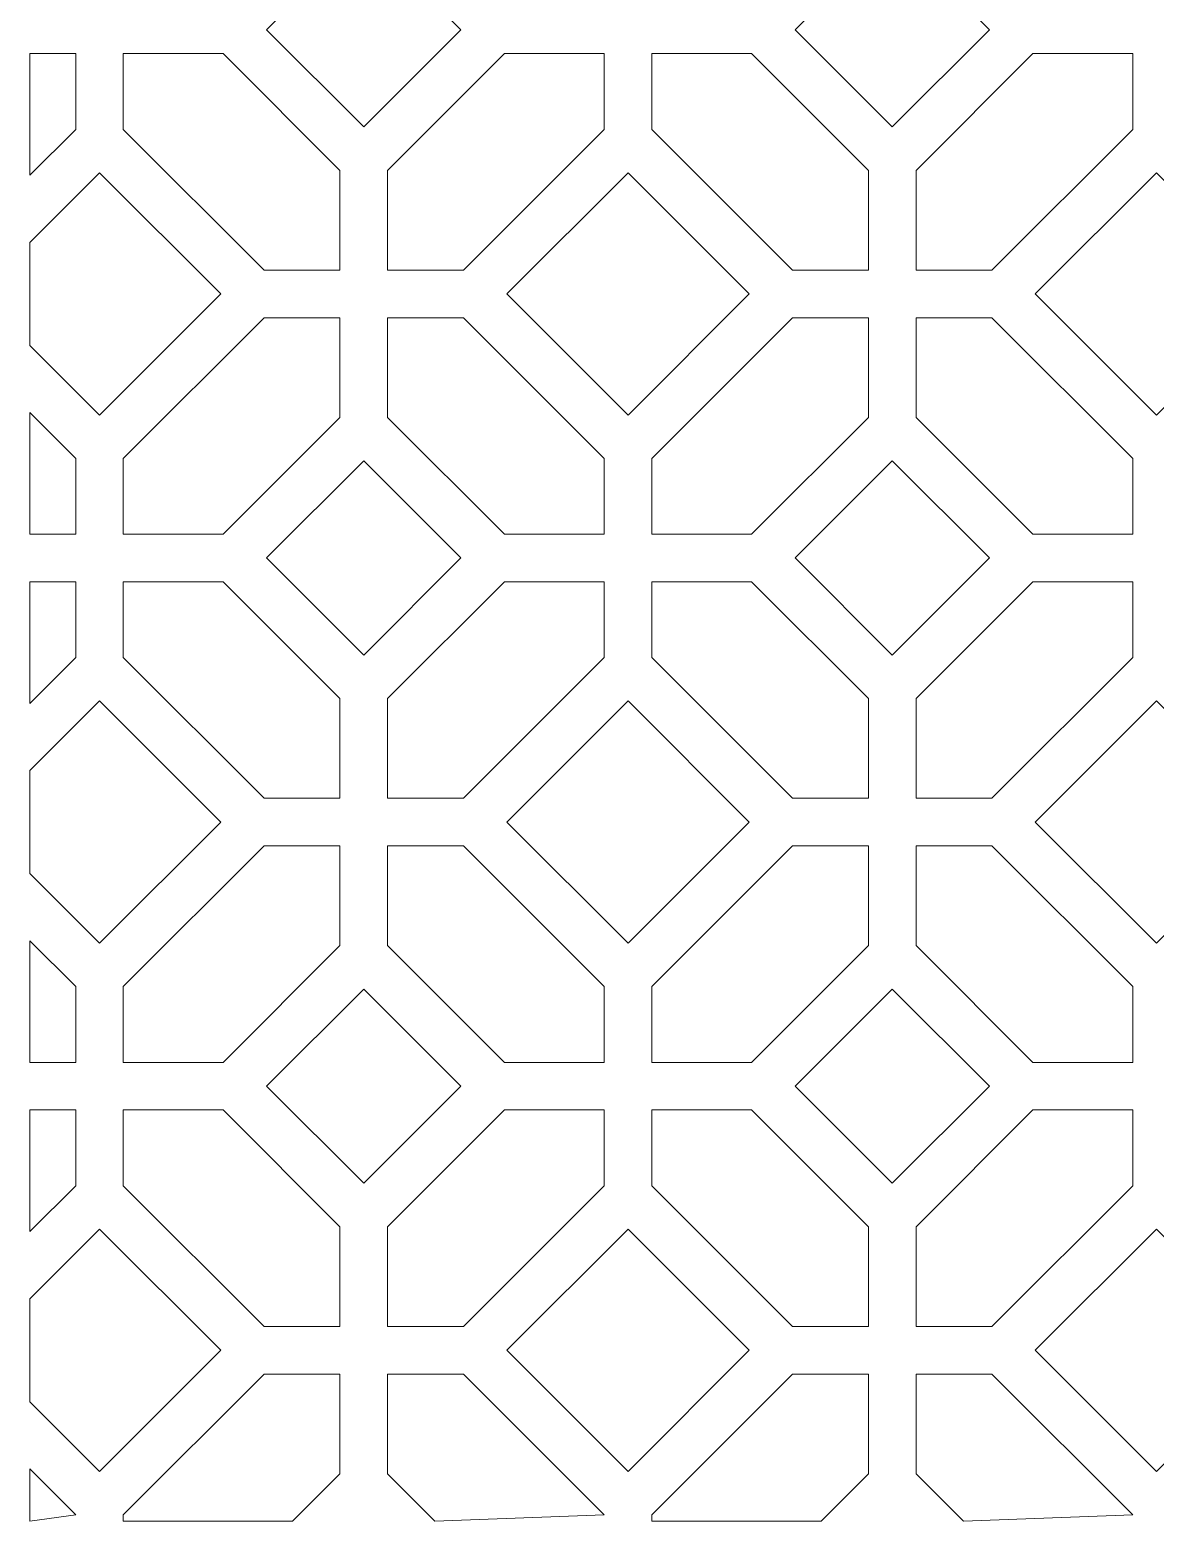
# Model space of a CAD drawing. Header units: centimetres. Extents: x -92 to 92, y -111 to 111.
# Drawn here: x 7.5 to 50, y -111 to -54.5 of the extents above; entities that cross this region are included whole.
import ezdxf

# ---------------------------------------------------------------- set-up
doc = ezdxf.new("R2010")
doc.units = ezdxf.units.CM
doc.header["$MEASUREMENT"] = 0
doc.layers.add('layer 1', color=7, linetype='Continuous')

msp = doc.modelspace()

# ---------------------------------------------------------------- linework, layer by layer
at = {"layer": 'layer 1', "color": 177, "lineweight": 9}
for points, knots in [([(20.09137, -58.20509), (20.09137, -58.20509), (23.76846, -54.528), (23.76846, -54.528), (23.76846, -54.528), (23.76846, -54.528), (20.09137, -50.85091), (20.09137, -50.85091), (20.09137, -50.85091), (20.09137, -50.85091), (16.41429, -54.528), (16.41429, -54.528), (16.41429, -54.528), (16.41429, -54.528), (20.09137, -58.20509), (20.09137, -58.20509)], [0, 0, 0, 0, 0.2, 0.2, 0.2, 0.2, 0.4, 0.4, 0.4, 0.4, 0.6, 0.6, 0.6, 0.6, 1, 1, 1, 1]), ([(40.09137, -58.20509), (40.09137, -58.20509), (43.76846, -54.528), (43.76846, -54.528), (43.76846, -54.528), (43.76846, -54.528), (40.09137, -50.85091), (40.09137, -50.85091), (40.09137, -50.85091), (40.09137, -50.85091), (36.41429, -54.528), (36.41429, -54.528), (36.41429, -54.528), (36.41429, -54.528), (40.09137, -58.20509), (40.09137, -58.20509)], [0, 0, 0, 0, 0.2, 0.2, 0.2, 0.2, 0.4, 0.4, 0.4, 0.4, 0.6, 0.6, 0.6, 0.6, 1, 1, 1, 1]), ([(7.45336, -60.03551), (7.45336, -60.03551), (9.19138, -58.29748), (9.19138, -58.29748), (9.19138, -58.29748), (9.19138, -58.29748), (9.19138, -55.42799), (9.19138, -55.42799), (9.19138, -55.42799), (9.19138, -55.42799), (7.45336, -55.42798), (7.45336, -55.42798), (7.45336, -55.42798), (7.45336, -55.42798), (7.45336, -60.03551), (7.45336, -60.03551)], [0, 0, 0, 0, 0.2, 0.2, 0.2, 0.2, 0.4, 0.4, 0.4, 0.4, 0.6, 0.6, 0.6, 0.6, 1, 1, 1, 1]), ([(10.99138, -55.428), (10.99138, -55.428), (10.99138, -58.29749), (10.99138, -58.29749), (10.99138, -58.29749), (10.99138, -58.29749), (16.3219, -63.62801), (16.3219, -63.62801), (16.3219, -63.62801), (16.3219, -63.62801), (19.19137, -63.62801), (19.19137, -63.62801), (19.19137, -63.62801), (19.19137, -63.62801), (19.19137, -59.85041), (19.19137, -59.85041), (19.19137, -59.85041), (19.19137, -59.85041), (14.76897, -55.428), (14.76897, -55.428), (14.76897, -55.428), (14.76897, -55.428), (10.99138, -55.428), (10.99138, -55.428)], [0, 0, 0, 0, 0.14285714, 0.14285714, 0.14285714, 0.14285714, 0.28571429, 0.28571429, 0.28571429, 0.28571429, 0.42857143, 0.42857143, 0.42857143, 0.42857143, 0.57142857, 0.57142857, 0.57142857, 0.57142857, 0.71428571, 0.71428571, 0.71428571, 0.71428571, 1, 1, 1, 1]), ([(29.19138, -58.29749), (29.19138, -58.29749), (29.19138, -55.428), (29.19138, -55.428), (29.19138, -55.428), (29.19138, -55.428), (25.41378, -55.428), (25.41378, -55.428), (25.41378, -55.428), (25.41378, -55.428), (20.99137, -59.85041), (20.99137, -59.85041), (20.99137, -59.85041), (20.99137, -59.85041), (20.99137, -63.62801), (20.99137, -63.62801), (20.99137, -63.62801), (20.99137, -63.62801), (23.86086, -63.62801), (23.86086, -63.62801), (23.86086, -63.62801), (23.86086, -63.62801), (29.19138, -58.29749), (29.19138, -58.29749)], [0, 0, 0, 0, 0.14285714, 0.14285714, 0.14285714, 0.14285714, 0.28571429, 0.28571429, 0.28571429, 0.28571429, 0.42857143, 0.42857143, 0.42857143, 0.42857143, 0.57142857, 0.57142857, 0.57142857, 0.57142857, 0.71428571, 0.71428571, 0.71428571, 0.71428571, 1, 1, 1, 1]), ([(30.99138, -55.428), (30.99138, -55.428), (30.99138, -58.29749), (30.99138, -58.29749), (30.99138, -58.29749), (30.99138, -58.29749), (36.3219, -63.62801), (36.3219, -63.62801), (36.3219, -63.62801), (36.3219, -63.62801), (39.19137, -63.62801), (39.19137, -63.62801), (39.19137, -63.62801), (39.19137, -63.62801), (39.19137, -59.85041), (39.19137, -59.85041), (39.19137, -59.85041), (39.19137, -59.85041), (34.76897, -55.428), (34.76897, -55.428), (34.76897, -55.428), (34.76897, -55.428), (30.99138, -55.428), (30.99138, -55.428)], [0, 0, 0, 0, 0.14285714, 0.14285714, 0.14285714, 0.14285714, 0.28571429, 0.28571429, 0.28571429, 0.28571429, 0.42857143, 0.42857143, 0.42857143, 0.42857143, 0.57142857, 0.57142857, 0.57142857, 0.57142857, 0.71428571, 0.71428571, 0.71428571, 0.71428571, 1, 1, 1, 1]), ([(49.19138, -58.29749), (49.19138, -58.29749), (49.19138, -55.428), (49.19138, -55.428), (49.19138, -55.428), (49.19138, -55.428), (45.41378, -55.428), (45.41378, -55.428), (45.41378, -55.428), (45.41378, -55.428), (40.99137, -59.85041), (40.99137, -59.85041), (40.99137, -59.85041), (40.99137, -59.85041), (40.99137, -63.62801), (40.99137, -63.62801), (40.99137, -63.62801), (40.99137, -63.62801), (43.86086, -63.62801), (43.86086, -63.62801), (43.86086, -63.62801), (43.86086, -63.62801), (49.19138, -58.29749), (49.19138, -58.29749)], [0, 0, 0, 0, 0.14285714, 0.14285714, 0.14285714, 0.14285714, 0.28571429, 0.28571429, 0.28571429, 0.28571429, 0.42857143, 0.42857143, 0.42857143, 0.42857143, 0.57142857, 0.57142857, 0.57142857, 0.57142857, 0.71428571, 0.71428571, 0.71428571, 0.71428571, 1, 1, 1, 1]), ([(7.45336, -66.47517), (7.45336, -66.47517), (10.09139, -69.1132), (10.09139, -69.1132), (10.09139, -69.1132), (10.09139, -69.1132), (14.67658, -64.52801), (14.67658, -64.52801), (14.67658, -64.52801), (14.67658, -64.52801), (10.09137, -59.9428), (10.09137, -59.9428), (10.09137, -59.9428), (10.09137, -59.9428), (7.45336, -62.58084), (7.45336, -62.58084), (7.45336, -62.58084), (7.45336, -62.58084), (7.45336, -66.47517), (7.45336, -66.47517)], [0, 0, 0, 0, 0.16666667, 0.16666667, 0.16666667, 0.16666667, 0.33333333, 0.33333333, 0.33333333, 0.33333333, 0.5, 0.5, 0.5, 0.5, 0.66666667, 0.66666667, 0.66666667, 0.66666667, 1, 1, 1, 1]), ([(30.09138, -59.94281), (30.09138, -59.94281), (25.50618, -64.528), (25.50618, -64.528), (25.50618, -64.528), (25.50618, -64.528), (30.09139, -69.11321), (30.09139, -69.11321), (30.09139, -69.11321), (30.09139, -69.11321), (34.67658, -64.52801), (34.67658, -64.52801), (34.67658, -64.52801), (34.67658, -64.52801), (30.09138, -59.94281), (30.09138, -59.94281)], [0, 0, 0, 0, 0.2, 0.2, 0.2, 0.2, 0.4, 0.4, 0.4, 0.4, 0.6, 0.6, 0.6, 0.6, 1, 1, 1, 1]), ([(50.09138, -59.94281), (50.09138, -59.94281), (45.50618, -64.528), (45.50618, -64.528), (45.50618, -64.528), (45.50618, -64.528), (50.09139, -69.11321), (50.09139, -69.11321), (50.09139, -69.11321), (50.09139, -69.11321), (54.67658, -64.52801), (54.67658, -64.52801), (54.67658, -64.52801), (54.67658, -64.52801), (50.09138, -59.94281), (50.09138, -59.94281)], [0, 0, 0, 0, 0.2, 0.2, 0.2, 0.2, 0.4, 0.4, 0.4, 0.4, 0.6, 0.6, 0.6, 0.6, 1, 1, 1, 1]), ([(19.19138, -65.42801), (19.19138, -65.42801), (16.32191, -65.42801), (16.32191, -65.42801), (16.32191, -65.42801), (16.32191, -65.42801), (10.99139, -70.75853), (10.99139, -70.75853), (10.99139, -70.75853), (10.99139, -70.75853), (10.99139, -73.628), (10.99139, -73.628), (10.99139, -73.628), (10.99139, -73.628), (14.76898, -73.628), (14.76898, -73.628), (14.76898, -73.628), (14.76898, -73.628), (19.19138, -69.20559), (19.19138, -69.20559), (19.19138, -69.20559), (19.19138, -69.20559), (19.19138, -65.42801), (19.19138, -65.42801)], [0, 0, 0, 0, 0.14285714, 0.14285714, 0.14285714, 0.14285714, 0.28571429, 0.28571429, 0.28571429, 0.28571429, 0.42857143, 0.42857143, 0.42857143, 0.42857143, 0.57142857, 0.57142857, 0.57142857, 0.57142857, 0.71428571, 0.71428571, 0.71428571, 0.71428571, 1, 1, 1, 1]), ([(23.86087, -65.42801), (23.86087, -65.42801), (20.99138, -65.42801), (20.99138, -65.42801), (20.99138, -65.42801), (20.99138, -65.42801), (20.99138, -69.20559), (20.99138, -69.20559), (20.99138, -69.20559), (20.99138, -69.20559), (25.41379, -73.628), (25.41379, -73.628), (25.41379, -73.628), (25.41379, -73.628), (29.19139, -73.628), (29.19139, -73.628), (29.19139, -73.628), (29.19139, -73.628), (29.19139, -70.75853), (29.19139, -70.75853), (29.19139, -70.75853), (29.19139, -70.75853), (23.86087, -65.42801), (23.86087, -65.42801)], [0, 0, 0, 0, 0.14285714, 0.14285714, 0.14285714, 0.14285714, 0.28571429, 0.28571429, 0.28571429, 0.28571429, 0.42857143, 0.42857143, 0.42857143, 0.42857143, 0.57142857, 0.57142857, 0.57142857, 0.57142857, 0.71428571, 0.71428571, 0.71428571, 0.71428571, 1, 1, 1, 1]), ([(39.19138, -65.42801), (39.19138, -65.42801), (36.32191, -65.42801), (36.32191, -65.42801), (36.32191, -65.42801), (36.32191, -65.42801), (30.99139, -70.75853), (30.99139, -70.75853), (30.99139, -70.75853), (30.99139, -70.75853), (30.99139, -73.628), (30.99139, -73.628), (30.99139, -73.628), (30.99139, -73.628), (34.76898, -73.628), (34.76898, -73.628), (34.76898, -73.628), (34.76898, -73.628), (39.19138, -69.20559), (39.19138, -69.20559), (39.19138, -69.20559), (39.19138, -69.20559), (39.19138, -65.42801), (39.19138, -65.42801)], [0, 0, 0, 0, 0.14285714, 0.14285714, 0.14285714, 0.14285714, 0.28571429, 0.28571429, 0.28571429, 0.28571429, 0.42857143, 0.42857143, 0.42857143, 0.42857143, 0.57142857, 0.57142857, 0.57142857, 0.57142857, 0.71428571, 0.71428571, 0.71428571, 0.71428571, 1, 1, 1, 1]), ([(43.86087, -65.42801), (43.86087, -65.42801), (40.99138, -65.42801), (40.99138, -65.42801), (40.99138, -65.42801), (40.99138, -65.42801), (40.99138, -69.20559), (40.99138, -69.20559), (40.99138, -69.20559), (40.99138, -69.20559), (45.41379, -73.628), (45.41379, -73.628), (45.41379, -73.628), (45.41379, -73.628), (49.19139, -73.628), (49.19139, -73.628), (49.19139, -73.628), (49.19139, -73.628), (49.19139, -70.75853), (49.19139, -70.75853), (49.19139, -70.75853), (49.19139, -70.75853), (43.86087, -65.42801), (43.86087, -65.42801)], [0, 0, 0, 0, 0.14285714, 0.14285714, 0.14285714, 0.14285714, 0.28571429, 0.28571429, 0.28571429, 0.28571429, 0.42857143, 0.42857143, 0.42857143, 0.42857143, 0.57142857, 0.57142857, 0.57142857, 0.57142857, 0.71428571, 0.71428571, 0.71428571, 0.71428571, 1, 1, 1, 1]), ([(7.45336, -73.62799), (7.45336, -73.62799), (9.19139, -73.62799), (9.19139, -73.62799), (9.19139, -73.62799), (9.19139, -73.62799), (9.19139, -70.75852), (9.19139, -70.75852), (9.19139, -70.75852), (9.19139, -70.75852), (7.45336, -69.02047), (7.45336, -69.02047), (7.45336, -69.02047), (7.45336, -69.02047), (7.45336, -73.62799), (7.45336, -73.62799)], [0, 0, 0, 0, 0.2, 0.2, 0.2, 0.2, 0.4, 0.4, 0.4, 0.4, 0.6, 0.6, 0.6, 0.6, 1, 1, 1, 1]), ([(20.09138, -78.20509), (20.09138, -78.20509), (23.76847, -74.528), (23.76847, -74.528), (23.76847, -74.528), (23.76847, -74.528), (20.09138, -70.85091), (20.09138, -70.85091), (20.09138, -70.85091), (20.09138, -70.85091), (16.4143, -74.528), (16.4143, -74.528), (16.4143, -74.528), (16.4143, -74.528), (20.09138, -78.20509), (20.09138, -78.20509)], [0, 0, 0, 0, 0.2, 0.2, 0.2, 0.2, 0.4, 0.4, 0.4, 0.4, 0.6, 0.6, 0.6, 0.6, 1, 1, 1, 1]), ([(40.09138, -78.20509), (40.09138, -78.20509), (43.76847, -74.528), (43.76847, -74.528), (43.76847, -74.528), (43.76847, -74.528), (40.09138, -70.85091), (40.09138, -70.85091), (40.09138, -70.85091), (40.09138, -70.85091), (36.4143, -74.528), (36.4143, -74.528), (36.4143, -74.528), (36.4143, -74.528), (40.09138, -78.20509), (40.09138, -78.20509)], [0, 0, 0, 0, 0.2, 0.2, 0.2, 0.2, 0.4, 0.4, 0.4, 0.4, 0.6, 0.6, 0.6, 0.6, 1, 1, 1, 1]), ([(7.45336, -80.03552), (7.45336, -80.03552), (9.19139, -78.29748), (9.19139, -78.29748), (9.19139, -78.29748), (9.19139, -78.29748), (9.19139, -75.42799), (9.19139, -75.42799), (9.19139, -75.42799), (9.19139, -75.42799), (7.45336, -75.42798), (7.45336, -75.42798), (7.45336, -75.42798), (7.45336, -75.42798), (7.45336, -80.03552), (7.45336, -80.03552)], [0, 0, 0, 0, 0.2, 0.2, 0.2, 0.2, 0.4, 0.4, 0.4, 0.4, 0.6, 0.6, 0.6, 0.6, 1, 1, 1, 1]), ([(10.99139, -75.428), (10.99139, -75.428), (10.99139, -78.29749), (10.99139, -78.29749), (10.99139, -78.29749), (10.99139, -78.29749), (16.32191, -83.62801), (16.32191, -83.62801), (16.32191, -83.62801), (16.32191, -83.62801), (19.19138, -83.62801), (19.19138, -83.62801), (19.19138, -83.62801), (19.19138, -83.62801), (19.19138, -79.85041), (19.19138, -79.85041), (19.19138, -79.85041), (19.19138, -79.85041), (14.76898, -75.428), (14.76898, -75.428), (14.76898, -75.428), (14.76898, -75.428), (10.99139, -75.428), (10.99139, -75.428)], [0, 0, 0, 0, 0.14285714, 0.14285714, 0.14285714, 0.14285714, 0.28571429, 0.28571429, 0.28571429, 0.28571429, 0.42857143, 0.42857143, 0.42857143, 0.42857143, 0.57142857, 0.57142857, 0.57142857, 0.57142857, 0.71428571, 0.71428571, 0.71428571, 0.71428571, 1, 1, 1, 1]), ([(29.19139, -78.29749), (29.19139, -78.29749), (29.19139, -75.428), (29.19139, -75.428), (29.19139, -75.428), (29.19139, -75.428), (25.41379, -75.428), (25.41379, -75.428), (25.41379, -75.428), (25.41379, -75.428), (20.99138, -79.85041), (20.99138, -79.85041), (20.99138, -79.85041), (20.99138, -79.85041), (20.99138, -83.62801), (20.99138, -83.62801), (20.99138, -83.62801), (20.99138, -83.62801), (23.86087, -83.62801), (23.86087, -83.62801), (23.86087, -83.62801), (23.86087, -83.62801), (29.19139, -78.29749), (29.19139, -78.29749)], [0, 0, 0, 0, 0.14285714, 0.14285714, 0.14285714, 0.14285714, 0.28571429, 0.28571429, 0.28571429, 0.28571429, 0.42857143, 0.42857143, 0.42857143, 0.42857143, 0.57142857, 0.57142857, 0.57142857, 0.57142857, 0.71428571, 0.71428571, 0.71428571, 0.71428571, 1, 1, 1, 1]), ([(30.99139, -75.428), (30.99139, -75.428), (30.99139, -78.29749), (30.99139, -78.29749), (30.99139, -78.29749), (30.99139, -78.29749), (36.32191, -83.62801), (36.32191, -83.62801), (36.32191, -83.62801), (36.32191, -83.62801), (39.19138, -83.62801), (39.19138, -83.62801), (39.19138, -83.62801), (39.19138, -83.62801), (39.19138, -79.85041), (39.19138, -79.85041), (39.19138, -79.85041), (39.19138, -79.85041), (34.76898, -75.428), (34.76898, -75.428), (34.76898, -75.428), (34.76898, -75.428), (30.99139, -75.428), (30.99139, -75.428)], [0, 0, 0, 0, 0.14285714, 0.14285714, 0.14285714, 0.14285714, 0.28571429, 0.28571429, 0.28571429, 0.28571429, 0.42857143, 0.42857143, 0.42857143, 0.42857143, 0.57142857, 0.57142857, 0.57142857, 0.57142857, 0.71428571, 0.71428571, 0.71428571, 0.71428571, 1, 1, 1, 1]), ([(49.19139, -78.29749), (49.19139, -78.29749), (49.19139, -75.428), (49.19139, -75.428), (49.19139, -75.428), (49.19139, -75.428), (45.41379, -75.428), (45.41379, -75.428), (45.41379, -75.428), (45.41379, -75.428), (40.99138, -79.85041), (40.99138, -79.85041), (40.99138, -79.85041), (40.99138, -79.85041), (40.99138, -83.62801), (40.99138, -83.62801), (40.99138, -83.62801), (40.99138, -83.62801), (43.86087, -83.62801), (43.86087, -83.62801), (43.86087, -83.62801), (43.86087, -83.62801), (49.19139, -78.29749), (49.19139, -78.29749)], [0, 0, 0, 0, 0.14285714, 0.14285714, 0.14285714, 0.14285714, 0.28571429, 0.28571429, 0.28571429, 0.28571429, 0.42857143, 0.42857143, 0.42857143, 0.42857143, 0.57142857, 0.57142857, 0.57142857, 0.57142857, 0.71428571, 0.71428571, 0.71428571, 0.71428571, 1, 1, 1, 1]), ([(7.45336, -86.47519), (7.45336, -86.47519), (10.09139, -89.1132), (10.09139, -89.1132), (10.09139, -89.1132), (10.09139, -89.1132), (14.67659, -84.52801), (14.67659, -84.52801), (14.67659, -84.52801), (14.67659, -84.52801), (10.09138, -79.9428), (10.09138, -79.9428), (10.09138, -79.9428), (10.09138, -79.9428), (7.45336, -82.58083), (7.45336, -82.58083), (7.45336, -82.58083), (7.45336, -82.58083), (7.45336, -86.47519), (7.45336, -86.47519)], [0, 0, 0, 0, 0.16666667, 0.16666667, 0.16666667, 0.16666667, 0.33333333, 0.33333333, 0.33333333, 0.33333333, 0.5, 0.5, 0.5, 0.5, 0.66666667, 0.66666667, 0.66666667, 0.66666667, 1, 1, 1, 1]), ([(30.09139, -79.94281), (30.09139, -79.94281), (25.50619, -84.52801), (25.50619, -84.52801), (25.50619, -84.52801), (25.50619, -84.52801), (30.09139, -89.11321), (30.09139, -89.11321), (30.09139, -89.11321), (30.09139, -89.11321), (34.67659, -84.52801), (34.67659, -84.52801), (34.67659, -84.52801), (34.67659, -84.52801), (30.09139, -79.94281), (30.09139, -79.94281)], [0, 0, 0, 0, 0.2, 0.2, 0.2, 0.2, 0.4, 0.4, 0.4, 0.4, 0.6, 0.6, 0.6, 0.6, 1, 1, 1, 1]), ([(50.09139, -79.94281), (50.09139, -79.94281), (45.50619, -84.52801), (45.50619, -84.52801), (45.50619, -84.52801), (45.50619, -84.52801), (50.09139, -89.11321), (50.09139, -89.11321), (50.09139, -89.11321), (50.09139, -89.11321), (54.67659, -84.52801), (54.67659, -84.52801), (54.67659, -84.52801), (54.67659, -84.52801), (50.09139, -79.94281), (50.09139, -79.94281)], [0, 0, 0, 0, 0.2, 0.2, 0.2, 0.2, 0.4, 0.4, 0.4, 0.4, 0.6, 0.6, 0.6, 0.6, 1, 1, 1, 1]), ([(19.19138, -85.42801), (19.19138, -85.42801), (16.32191, -85.42801), (16.32191, -85.42801), (16.32191, -85.42801), (16.32191, -85.42801), (10.99139, -90.75853), (10.99139, -90.75853), (10.99139, -90.75853), (10.99139, -90.75853), (10.99139, -93.628), (10.99139, -93.628), (10.99139, -93.628), (10.99139, -93.628), (14.76898, -93.628), (14.76898, -93.628), (14.76898, -93.628), (14.76898, -93.628), (19.19138, -89.20559), (19.19138, -89.20559), (19.19138, -89.20559), (19.19138, -89.20559), (19.19138, -85.42801), (19.19138, -85.42801)], [0, 0, 0, 0, 0.14285714, 0.14285714, 0.14285714, 0.14285714, 0.28571429, 0.28571429, 0.28571429, 0.28571429, 0.42857143, 0.42857143, 0.42857143, 0.42857143, 0.57142857, 0.57142857, 0.57142857, 0.57142857, 0.71428571, 0.71428571, 0.71428571, 0.71428571, 1, 1, 1, 1]), ([(23.86087, -85.42801), (23.86087, -85.42801), (20.99138, -85.42801), (20.99138, -85.42801), (20.99138, -85.42801), (20.99138, -85.42801), (20.99138, -89.20559), (20.99138, -89.20559), (20.99138, -89.20559), (20.99138, -89.20559), (25.41379, -93.628), (25.41379, -93.628), (25.41379, -93.628), (25.41379, -93.628), (29.19139, -93.628), (29.19139, -93.628), (29.19139, -93.628), (29.19139, -93.628), (29.19139, -90.75853), (29.19139, -90.75853), (29.19139, -90.75853), (29.19139, -90.75853), (23.86087, -85.42801), (23.86087, -85.42801)], [0, 0, 0, 0, 0.14285714, 0.14285714, 0.14285714, 0.14285714, 0.28571429, 0.28571429, 0.28571429, 0.28571429, 0.42857143, 0.42857143, 0.42857143, 0.42857143, 0.57142857, 0.57142857, 0.57142857, 0.57142857, 0.71428571, 0.71428571, 0.71428571, 0.71428571, 1, 1, 1, 1]), ([(39.19138, -85.42801), (39.19138, -85.42801), (36.32191, -85.42801), (36.32191, -85.42801), (36.32191, -85.42801), (36.32191, -85.42801), (30.99139, -90.75853), (30.99139, -90.75853), (30.99139, -90.75853), (30.99139, -90.75853), (30.99139, -93.628), (30.99139, -93.628), (30.99139, -93.628), (30.99139, -93.628), (34.76898, -93.628), (34.76898, -93.628), (34.76898, -93.628), (34.76898, -93.628), (39.19138, -89.20559), (39.19138, -89.20559), (39.19138, -89.20559), (39.19138, -89.20559), (39.19138, -85.42801), (39.19138, -85.42801)], [0, 0, 0, 0, 0.14285714, 0.14285714, 0.14285714, 0.14285714, 0.28571429, 0.28571429, 0.28571429, 0.28571429, 0.42857143, 0.42857143, 0.42857143, 0.42857143, 0.57142857, 0.57142857, 0.57142857, 0.57142857, 0.71428571, 0.71428571, 0.71428571, 0.71428571, 1, 1, 1, 1]), ([(43.86087, -85.42801), (43.86087, -85.42801), (40.99138, -85.42801), (40.99138, -85.42801), (40.99138, -85.42801), (40.99138, -85.42801), (40.99138, -89.20559), (40.99138, -89.20559), (40.99138, -89.20559), (40.99138, -89.20559), (45.41379, -93.628), (45.41379, -93.628), (45.41379, -93.628), (45.41379, -93.628), (49.19139, -93.628), (49.19139, -93.628), (49.19139, -93.628), (49.19139, -93.628), (49.19139, -90.75853), (49.19139, -90.75853), (49.19139, -90.75853), (49.19139, -90.75853), (43.86087, -85.42801), (43.86087, -85.42801)], [0, 0, 0, 0, 0.14285714, 0.14285714, 0.14285714, 0.14285714, 0.28571429, 0.28571429, 0.28571429, 0.28571429, 0.42857143, 0.42857143, 0.42857143, 0.42857143, 0.57142857, 0.57142857, 0.57142857, 0.57142857, 0.71428571, 0.71428571, 0.71428571, 0.71428571, 1, 1, 1, 1]), ([(7.45336, -93.62799), (7.45336, -93.62799), (9.19139, -93.62799), (9.19139, -93.62799), (9.19139, -93.62799), (9.19139, -93.62799), (9.19139, -90.75852), (9.19139, -90.75852), (9.19139, -90.75852), (9.19139, -90.75852), (7.45336, -89.02048), (7.45336, -89.02048), (7.45336, -89.02048), (7.45336, -89.02048), (7.45336, -93.62799), (7.45336, -93.62799)], [0, 0, 0, 0, 0.2, 0.2, 0.2, 0.2, 0.4, 0.4, 0.4, 0.4, 0.6, 0.6, 0.6, 0.6, 1, 1, 1, 1]), ([(20.09138, -98.20509), (20.09138, -98.20509), (23.76847, -94.528), (23.76847, -94.528), (23.76847, -94.528), (23.76847, -94.528), (20.09138, -90.85091), (20.09138, -90.85091), (20.09138, -90.85091), (20.09138, -90.85091), (16.4143, -94.528), (16.4143, -94.528), (16.4143, -94.528), (16.4143, -94.528), (20.09138, -98.20509), (20.09138, -98.20509)], [0, 0, 0, 0, 0.2, 0.2, 0.2, 0.2, 0.4, 0.4, 0.4, 0.4, 0.6, 0.6, 0.6, 0.6, 1, 1, 1, 1]), ([(40.09138, -98.20509), (40.09138, -98.20509), (43.76847, -94.528), (43.76847, -94.528), (43.76847, -94.528), (43.76847, -94.528), (40.09138, -90.85091), (40.09138, -90.85091), (40.09138, -90.85091), (40.09138, -90.85091), (36.4143, -94.528), (36.4143, -94.528), (36.4143, -94.528), (36.4143, -94.528), (40.09138, -98.20509), (40.09138, -98.20509)], [0, 0, 0, 0, 0.2, 0.2, 0.2, 0.2, 0.4, 0.4, 0.4, 0.4, 0.6, 0.6, 0.6, 0.6, 1, 1, 1, 1]), ([(7.45336, -100.03552), (7.45336, -100.03552), (9.19139, -98.29748), (9.19139, -98.29748), (9.19139, -98.29748), (9.19139, -98.29748), (9.19139, -95.42799), (9.19139, -95.42799), (9.19139, -95.42799), (9.19139, -95.42799), (7.45336, -95.42798), (7.45336, -95.42798), (7.45336, -95.42798), (7.45336, -95.42798), (7.45336, -100.03552), (7.45336, -100.03552)], [0, 0, 0, 0, 0.2, 0.2, 0.2, 0.2, 0.4, 0.4, 0.4, 0.4, 0.6, 0.6, 0.6, 0.6, 1, 1, 1, 1]), ([(10.99139, -95.428), (10.99139, -95.428), (10.99139, -98.29749), (10.99139, -98.29749), (10.99139, -98.29749), (10.99139, -98.29749), (16.32191, -103.62801), (16.32191, -103.62801), (16.32191, -103.62801), (16.32191, -103.62801), (19.19138, -103.62801), (19.19138, -103.62801), (19.19138, -103.62801), (19.19138, -103.62801), (19.19138, -99.85041), (19.19138, -99.85041), (19.19138, -99.85041), (19.19138, -99.85041), (14.76898, -95.428), (14.76898, -95.428), (14.76898, -95.428), (14.76898, -95.428), (10.99139, -95.428), (10.99139, -95.428)], [0, 0, 0, 0, 0.14285714, 0.14285714, 0.14285714, 0.14285714, 0.28571429, 0.28571429, 0.28571429, 0.28571429, 0.42857143, 0.42857143, 0.42857143, 0.42857143, 0.57142857, 0.57142857, 0.57142857, 0.57142857, 0.71428571, 0.71428571, 0.71428571, 0.71428571, 1, 1, 1, 1]), ([(29.19139, -98.29749), (29.19139, -98.29749), (29.19139, -95.428), (29.19139, -95.428), (29.19139, -95.428), (29.19139, -95.428), (25.41379, -95.428), (25.41379, -95.428), (25.41379, -95.428), (25.41379, -95.428), (20.99138, -99.85041), (20.99138, -99.85041), (20.99138, -99.85041), (20.99138, -99.85041), (20.99138, -103.62801), (20.99138, -103.62801), (20.99138, -103.62801), (20.99138, -103.62801), (23.86087, -103.62801), (23.86087, -103.62801), (23.86087, -103.62801), (23.86087, -103.62801), (29.19139, -98.29749), (29.19139, -98.29749)], [0, 0, 0, 0, 0.14285714, 0.14285714, 0.14285714, 0.14285714, 0.28571429, 0.28571429, 0.28571429, 0.28571429, 0.42857143, 0.42857143, 0.42857143, 0.42857143, 0.57142857, 0.57142857, 0.57142857, 0.57142857, 0.71428571, 0.71428571, 0.71428571, 0.71428571, 1, 1, 1, 1]), ([(30.99139, -95.428), (30.99139, -95.428), (30.99139, -98.29749), (30.99139, -98.29749), (30.99139, -98.29749), (30.99139, -98.29749), (36.32191, -103.62801), (36.32191, -103.62801), (36.32191, -103.62801), (36.32191, -103.62801), (39.19138, -103.62801), (39.19138, -103.62801), (39.19138, -103.62801), (39.19138, -103.62801), (39.19138, -99.85041), (39.19138, -99.85041), (39.19138, -99.85041), (39.19138, -99.85041), (34.76898, -95.428), (34.76898, -95.428), (34.76898, -95.428), (34.76898, -95.428), (30.99139, -95.428), (30.99139, -95.428)], [0, 0, 0, 0, 0.14285714, 0.14285714, 0.14285714, 0.14285714, 0.28571429, 0.28571429, 0.28571429, 0.28571429, 0.42857143, 0.42857143, 0.42857143, 0.42857143, 0.57142857, 0.57142857, 0.57142857, 0.57142857, 0.71428571, 0.71428571, 0.71428571, 0.71428571, 1, 1, 1, 1]), ([(49.19139, -98.29749), (49.19139, -98.29749), (49.19139, -95.428), (49.19139, -95.428), (49.19139, -95.428), (49.19139, -95.428), (45.41379, -95.428), (45.41379, -95.428), (45.41379, -95.428), (45.41379, -95.428), (40.99138, -99.85041), (40.99138, -99.85041), (40.99138, -99.85041), (40.99138, -99.85041), (40.99138, -103.62801), (40.99138, -103.62801), (40.99138, -103.62801), (40.99138, -103.62801), (43.86087, -103.62801), (43.86087, -103.62801), (43.86087, -103.62801), (43.86087, -103.62801), (49.19139, -98.29749), (49.19139, -98.29749)], [0, 0, 0, 0, 0.14285714, 0.14285714, 0.14285714, 0.14285714, 0.28571429, 0.28571429, 0.28571429, 0.28571429, 0.42857143, 0.42857143, 0.42857143, 0.42857143, 0.57142857, 0.57142857, 0.57142857, 0.57142857, 0.71428571, 0.71428571, 0.71428571, 0.71428571, 1, 1, 1, 1]), ([(7.45336, -106.47516), (7.45336, -106.47516), (10.0914, -109.1132), (10.0914, -109.1132), (10.0914, -109.1132), (10.0914, -109.1132), (14.67659, -104.52801), (14.67659, -104.52801), (14.67659, -104.52801), (14.67659, -104.52801), (10.09138, -99.9428), (10.09138, -99.9428), (10.09138, -99.9428), (10.09138, -99.9428), (7.45336, -102.58085), (7.45336, -102.58085), (7.45336, -102.58085), (7.45336, -102.58085), (7.45336, -106.47516), (7.45336, -106.47516)], [0, 0, 0, 0, 0.16666667, 0.16666667, 0.16666667, 0.16666667, 0.33333333, 0.33333333, 0.33333333, 0.33333333, 0.5, 0.5, 0.5, 0.5, 0.66666667, 0.66666667, 0.66666667, 0.66666667, 1, 1, 1, 1]), ([(30.09139, -99.94281), (30.09139, -99.94281), (25.50619, -104.528), (25.50619, -104.528), (25.50619, -104.528), (25.50619, -104.528), (30.0914, -109.11321), (30.0914, -109.11321), (30.0914, -109.11321), (30.0914, -109.11321), (34.67659, -104.52801), (34.67659, -104.52801), (34.67659, -104.52801), (34.67659, -104.52801), (30.09139, -99.94281), (30.09139, -99.94281)], [0, 0, 0, 0, 0.2, 0.2, 0.2, 0.2, 0.4, 0.4, 0.4, 0.4, 0.6, 0.6, 0.6, 0.6, 1, 1, 1, 1]), ([(50.09139, -99.94281), (50.09139, -99.94281), (45.50619, -104.528), (45.50619, -104.528), (45.50619, -104.528), (45.50619, -104.528), (50.0914, -109.11321), (50.0914, -109.11321), (50.0914, -109.11321), (50.0914, -109.11321), (54.67659, -104.52801), (54.67659, -104.52801), (54.67659, -104.52801), (54.67659, -104.52801), (50.09139, -99.94281), (50.09139, -99.94281)], [0, 0, 0, 0, 0.2, 0.2, 0.2, 0.2, 0.4, 0.4, 0.4, 0.4, 0.6, 0.6, 0.6, 0.6, 1, 1, 1, 1]), ([(17.397, -111), (17.397, -111), (19.19139, -109.20559), (19.19139, -109.20559), (19.19139, -109.20559), (19.19139, -109.20559), (19.19139, -105.42801), (19.19139, -105.42801), (19.19139, -105.42801), (19.19139, -105.42801), (16.32192, -105.42801), (16.32192, -105.42801), (16.32192, -105.42801), (16.32192, -105.42801), (10.9914, -110.75853), (10.9914, -110.75853), (10.9914, -110.75853), (10.9914, -110.75853), (10.99139, -111), (10.99139, -111), (10.99139, -111), (10.99139, -111), (17.397, -111), (17.397, -111)], [0, 0, 0, 0, 0.14285714, 0.14285714, 0.14285714, 0.14285714, 0.28571429, 0.28571429, 0.28571429, 0.28571429, 0.42857143, 0.42857143, 0.42857143, 0.42857143, 0.57142857, 0.57142857, 0.57142857, 0.57142857, 0.71428571, 0.71428571, 0.71428571, 0.71428571, 1, 1, 1, 1]), ([(29.1914, -110.75853), (29.1914, -110.75853), (23.86088, -105.42801), (23.86088, -105.42801), (23.86088, -105.42801), (23.86088, -105.42801), (20.99139, -105.42801), (20.99139, -105.42801), (20.99139, -105.42801), (20.99139, -105.42801), (20.99139, -109.20559), (20.99139, -109.20559), (20.99139, -109.20559), (20.99139, -109.20559), (22.7858, -111), (22.7858, -111), (22.7858, -111), (22.7858, -111), (29.1914, -110.75853), (29.1914, -110.75853)], [0, 0, 0, 0, 0.16666667, 0.16666667, 0.16666667, 0.16666667, 0.33333333, 0.33333333, 0.33333333, 0.33333333, 0.5, 0.5, 0.5, 0.5, 0.66666667, 0.66666667, 0.66666667, 0.66666667, 1, 1, 1, 1]), ([(37.397, -111), (37.397, -111), (39.19139, -109.20559), (39.19139, -109.20559), (39.19139, -109.20559), (39.19139, -109.20559), (39.19139, -105.42801), (39.19139, -105.42801), (39.19139, -105.42801), (39.19139, -105.42801), (36.32192, -105.42801), (36.32192, -105.42801), (36.32192, -105.42801), (36.32192, -105.42801), (30.9914, -110.75853), (30.9914, -110.75853), (30.9914, -110.75853), (30.9914, -110.75853), (30.99138, -111), (30.99138, -111), (30.99138, -111), (30.99138, -111), (37.397, -111), (37.397, -111)], [0, 0, 0, 0, 0.14285714, 0.14285714, 0.14285714, 0.14285714, 0.28571429, 0.28571429, 0.28571429, 0.28571429, 0.42857143, 0.42857143, 0.42857143, 0.42857143, 0.57142857, 0.57142857, 0.57142857, 0.57142857, 0.71428571, 0.71428571, 0.71428571, 0.71428571, 1, 1, 1, 1]), ([(49.1914, -110.75853), (49.1914, -110.75853), (43.86088, -105.42801), (43.86088, -105.42801), (43.86088, -105.42801), (43.86088, -105.42801), (40.99139, -105.42801), (40.99139, -105.42801), (40.99139, -105.42801), (40.99139, -105.42801), (40.99139, -109.20559), (40.99139, -109.20559), (40.99139, -109.20559), (40.99139, -109.20559), (42.78579, -111), (42.78579, -111), (42.78579, -111), (42.78579, -111), (49.1914, -110.75853), (49.1914, -110.75853)], [0, 0, 0, 0, 0.16666667, 0.16666667, 0.16666667, 0.16666667, 0.33333333, 0.33333333, 0.33333333, 0.33333333, 0.5, 0.5, 0.5, 0.5, 0.66666667, 0.66666667, 0.66666667, 0.66666667, 1, 1, 1, 1]), ([(9.1914, -110.75852), (9.1914, -110.75852), (7.45336, -109.02048), (7.45336, -109.02048), (7.45336, -109.02048), (7.45336, -109.02048), (7.45336, -111), (7.45336, -111), (7.45336, -111), (7.45336, -111), (9.1914, -110.75852), (9.1914, -110.75852)], [0, 0, 0, 0, 0.25, 0.25, 0.25, 0.25, 0.5, 0.5, 0.5, 0.5, 1, 1, 1, 1])]:
    msp.add_open_spline(points, degree=3, knots=knots, dxfattribs=at)

doc.saveas('drawing.dxf')
